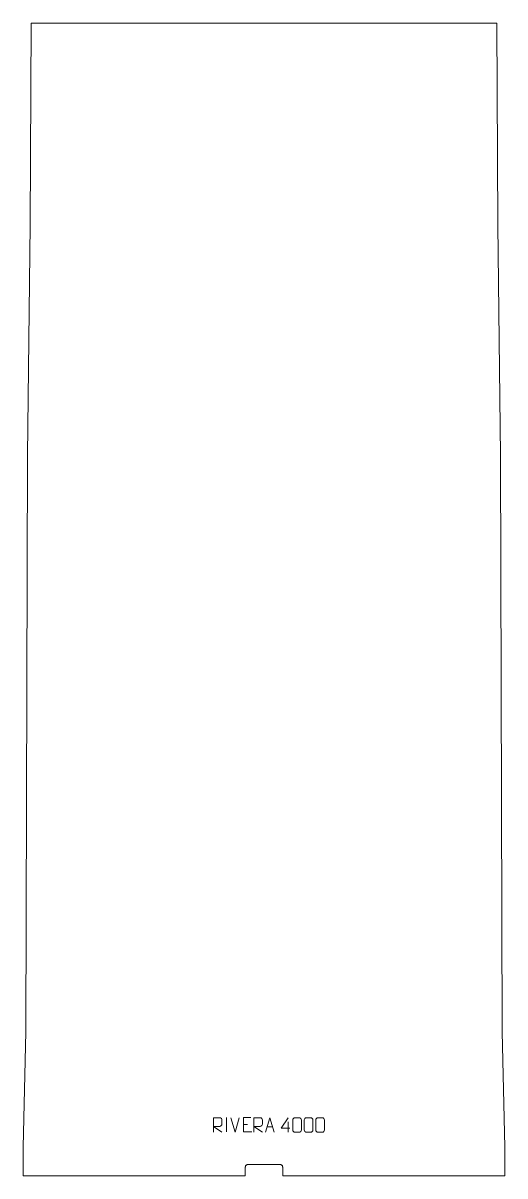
# Model space of a CAD drawing. Header units: millimetres. Extents: x -418 to 418, y -1475 to 525.
import ezdxf

# ---------------------------------------------------------------- set-up
doc = ezdxf.new("R2010")
doc.units = ezdxf.units.MM
doc.header["$MEASUREMENT"] = 0
doc.layers.add('layer 1', color=7, linetype='Continuous')

msp = doc.modelspace()

# ---------------------------------------------------------------- linework, layer by layer
at = {"layer": 'layer 1', "color": 242, "lineweight": 9}
msp.add_open_spline([(403.5417, 524.9998), (403.5417, 524.9998), (405.0002, 174.9994), (405.0002, 174.9994), (405.0002, 174.9994), (405.0002, 174.9994), (410.0003, -225.0001), (410.0003, -225.0001), (410.0003, -225.0001), (410.0003, -225.0001), (412.5002, -1225.0001), (412.5002, -1225.0001), (412.5002, -1225.0001), (412.5002, -1225.0001), (417.5002, -1424.9997), (417.5002, -1424.9997), (417.5002, -1424.9997), (417.5002, -1424.9997), (417.5002, -1474.9995), (417.5002, -1474.9995), (417.5002, -1474.9995), (417.5002, -1474.9995), (32.4999, -1474.9995), (32.4999, -1474.9995), (32.4999, -1474.9995), (32.4999, -1474.9995), (32.4999, -1460.4234), (32.4999, -1460.4234), (32.4999, -1460.4234), (32.4999, -1460.4234), (32.4536, -1459.7157), (32.4536, -1459.7157), (32.4536, -1459.7157), (32.4536, -1459.7157), (32.3155, -1459.0198), (32.3155, -1459.0198), (32.3155, -1459.0198), (32.3155, -1459.0198), (32.0873, -1458.3481), (32.0873, -1458.3481), (32.0873, -1458.3481), (32.0873, -1458.3481), (31.7735, -1457.7118), (31.7735, -1457.7118), (31.7735, -1457.7118), (31.7735, -1457.7118), (31.3797, -1457.1218), (31.3797, -1457.1218), (31.3797, -1457.1218), (31.3797, -1457.1218), (30.9119, -1456.5882), (30.9119, -1456.5882), (30.9119, -1456.5882), (30.9119, -1456.5882), (30.3784, -1456.1207), (30.3784, -1456.1207), (30.3784, -1456.1207), (30.3784, -1456.1207), (29.7884, -1455.7269), (29.7884, -1455.7269), (29.7884, -1455.7269), (29.7884, -1455.7269), (29.1521, -1455.413), (29.1521, -1455.413), (29.1521, -1455.413), (29.1521, -1455.413), (28.4804, -1455.1846), (28.4804, -1455.1846), (28.4804, -1455.1846), (28.4804, -1455.1846), (27.7845, -1455.0465), (27.7845, -1455.0465), (27.7845, -1455.0465), (27.7845, -1455.0465), (27.0768, -1454.9996), (27.0768, -1454.9996), (27.0768, -1454.9996), (27.0768, -1454.9996), (-27.0765, -1454.9996), (-27.0765, -1454.9996), (-27.0765, -1454.9996), (-27.0765, -1454.9996), (-27.7844, -1455.0465), (-27.7844, -1455.0465), (-27.7844, -1455.0465), (-27.7844, -1455.0465), (-28.4803, -1455.1846), (-28.4803, -1455.1846), (-28.4803, -1455.1846), (-28.4803, -1455.1846), (-29.1518, -1455.413), (-29.1518, -1455.413), (-29.1518, -1455.413), (-29.1518, -1455.413), (-29.7881, -1455.7269), (-29.7881, -1455.7269), (-29.7881, -1455.7269), (-29.7881, -1455.7269), (-30.3781, -1456.1207), (-30.3781, -1456.1207), (-30.3781, -1456.1207), (-30.3781, -1456.1207), (-30.9116, -1456.5882), (-30.9116, -1456.5882), (-30.9116, -1456.5882), (-30.9116, -1456.5882), (-31.3794, -1457.1218), (-31.3794, -1457.1218), (-31.3794, -1457.1218), (-31.3794, -1457.1218), (-31.7732, -1457.7118), (-31.7732, -1457.7118), (-31.7732, -1457.7118), (-31.7732, -1457.7118), (-32.087, -1458.3481), (-32.087, -1458.3481), (-32.087, -1458.3481), (-32.087, -1458.3481), (-32.3152, -1459.0198), (-32.3152, -1459.0198), (-32.3152, -1459.0198), (-32.3152, -1459.0198), (-32.4533, -1459.7157), (-32.4533, -1459.7157), (-32.4533, -1459.7157), (-32.4533, -1459.7157), (-32.4996, -1460.4234), (-32.4996, -1460.4234), (-32.4996, -1460.4234), (-32.4996, -1460.4234), (-32.4996, -1474.9995), (-32.4996, -1474.9995), (-32.4996, -1474.9995), (-32.4996, -1474.9995), (-417.5002, -1474.9995), (-417.5002, -1474.9995), (-417.5002, -1474.9995), (-417.5002, -1474.9995), (-417.5002, -1424.9997), (-417.5002, -1424.9997), (-417.5002, -1424.9997), (-417.5002, -1424.9997), (-412.4999, -1225.0001), (-412.4999, -1225.0001), (-412.4999, -1225.0001), (-412.4999, -1225.0001), (-410.0003, -225.0001), (-410.0003, -225.0001), (-410.0003, -225.0001), (-410.0003, -225.0001), (-404.9999, 174.9994), (-404.9999, 174.9994), (-404.9999, 174.9994), (-404.9999, 174.9994), (-403.5414, 524.9998), (-403.5414, 524.9998), (-403.5414, 524.9998), (-403.5414, 524.9998), (403.5417, 524.9998), (403.5417, 524.9998)], degree=3, knots=[0, 0, 0, 0, 0.024390244, 0.024390244, 0.024390244, 0.024390244, 0.048780488, 0.048780488, 0.048780488, 0.048780488, 0.073170732, 0.073170732, 0.073170732, 0.073170732, 0.097560976, 0.097560976, 0.097560976, 0.097560976, 0.12195122, 0.12195122, 0.12195122, 0.12195122, 0.146341463, 0.146341463, 0.146341463, 0.146341463, 0.170731707, 0.170731707, 0.170731707, 0.170731707, 0.195121951, 0.195121951, 0.195121951, 0.195121951, 0.219512195, 0.219512195, 0.219512195, 0.219512195, 0.243902439, 0.243902439, 0.243902439, 0.243902439, 0.268292683, 0.268292683, 0.268292683, 0.268292683, 0.292682927, 0.292682927, 0.292682927, 0.292682927, 0.317073171, 0.317073171, 0.317073171, 0.317073171, 0.341463415, 0.341463415, 0.341463415, 0.341463415, 0.365853659, 0.365853659, 0.365853659, 0.365853659, 0.390243902, 0.390243902, 0.390243902, 0.390243902, 0.414634146, 0.414634146, 0.414634146, 0.414634146, 0.43902439, 0.43902439, 0.43902439, 0.43902439, 0.463414634, 0.463414634, 0.463414634, 0.463414634, 0.487804878, 0.487804878, 0.487804878, 0.487804878, 0.512195122, 0.512195122, 0.512195122, 0.512195122, 0.536585366, 0.536585366, 0.536585366, 0.536585366, 0.56097561, 0.56097561, 0.56097561, 0.56097561, 0.585365854, 0.585365854, 0.585365854, 0.585365854, 0.609756098, 0.609756098, 0.609756098, 0.609756098, 0.634146341, 0.634146341, 0.634146341, 0.634146341, 0.658536585, 0.658536585, 0.658536585, 0.658536585, 0.682926829, 0.682926829, 0.682926829, 0.682926829, 0.707317073, 0.707317073, 0.707317073, 0.707317073, 0.731707317, 0.731707317, 0.731707317, 0.731707317, 0.756097561, 0.756097561, 0.756097561, 0.756097561, 0.780487805, 0.780487805, 0.780487805, 0.780487805, 0.804878049, 0.804878049, 0.804878049, 0.804878049, 0.829268293, 0.829268293, 0.829268293, 0.829268293, 0.853658537, 0.853658537, 0.853658537, 0.853658537, 0.87804878, 0.87804878, 0.87804878, 0.87804878, 0.902439024, 0.902439024, 0.902439024, 0.902439024, 0.926829268, 0.926829268, 0.926829268, 0.926829268, 0.951219512, 0.951219512, 0.951219512, 0.951219512, 1, 1, 1, 1], dxfattribs=at)
at = {"layer": 'layer 1', "color": 250, "lineweight": 9}
for points, knots in [([(-87.5324, -1399.0587), (-87.5324, -1399.0587), (-87.5324, -1374.1052), (-87.5324, -1374.1052), (-87.5324, -1374.1052), (-83.9376, -1374.1052), (-80.3421, -1374.1052), (-76.7469, -1374.1052), (-76.7469, -1374.1052), (-74.4216, -1374.1429), (-72.8643, -1375.6329), (-72.8684, -1377.9993), (-72.8684, -1377.9993), (-72.8688, -1380.0348), (-72.8688, -1383.0942), (-72.8684, -1385.1302), (-72.8684, -1385.1302), (-72.8749, -1387.0057), (-74.6872, -1388.9475), (-76.6967, -1388.9666), (-76.6967, -1388.9666), (-76.6967, -1388.9666), (-87.5324, -1388.9666), (-87.5324, -1388.9666), (-87.5324, -1388.9666), (-87.5324, -1388.9666), (-72.8777, -1399.0587), (-72.8777, -1399.0587)], [0, 0, 0, 0, 0.125, 0.125, 0.125, 0.125, 0.25, 0.25, 0.25, 0.25, 0.375, 0.375, 0.375, 0.375, 0.5, 0.5, 0.5, 0.5, 0.625, 0.625, 0.625, 0.625, 0.75, 0.75, 0.75, 0.75, 1, 1, 1, 1]), ([(-22.9104, -1373.7023), (-22.9104, -1373.7023), (-35.7843, -1373.7023), (-35.7843, -1373.7023), (-35.7843, -1373.7023), (-35.7843, -1373.7023), (-35.7843, -1398.6559), (-35.7843, -1398.6559), (-35.7843, -1398.6559), (-35.7843, -1398.6559), (-20.9185, -1398.6559), (-20.9185, -1398.6559)], [0, 0, 0, 0, 0.25, 0.25, 0.25, 0.25, 0.5, 0.5, 0.5, 0.5, 1, 1, 1, 1]), ([(-17.5324, -1399.0587), (-17.5324, -1399.0587), (-17.5324, -1374.1052), (-17.5324, -1374.1052), (-17.5324, -1374.1052), (-13.9376, -1374.1052), (-10.3421, -1374.1052), (-6.7469, -1374.1052), (-6.7469, -1374.1052), (-4.4216, -1374.1429), (-2.8643, -1375.6329), (-2.8684, -1377.9993), (-2.8684, -1377.9993), (-2.8688, -1380.0348), (-2.8688, -1383.0942), (-2.8684, -1385.1302), (-2.8684, -1385.1302), (-2.8749, -1387.0057), (-4.6872, -1388.9475), (-6.6967, -1388.9666), (-6.6967, -1388.9666), (-6.6967, -1388.9666), (-17.5324, -1388.9666), (-17.5324, -1388.9666), (-17.5324, -1388.9666), (-17.5324, -1388.9666), (-2.8777, -1399.0587), (-2.8777, -1399.0587)], [0, 0, 0, 0, 0.125, 0.125, 0.125, 0.125, 0.25, 0.25, 0.25, 0.25, 0.375, 0.375, 0.375, 0.375, 0.5, 0.5, 0.5, 0.5, 0.625, 0.625, 0.625, 0.625, 0.75, 0.75, 0.75, 0.75, 1, 1, 1, 1]), ([(2.5488, -1399.0368), (2.5488, -1399.0368), (9.9198, -1374.0833), (9.9198, -1374.0833), (9.9198, -1374.0833), (9.9198, -1374.0833), (17.4897, -1399.0368), (17.4897, -1399.0368)], [0, 0, 0, 0, 0.333333333, 0.333333333, 0.333333333, 0.333333333, 1, 1, 1, 1]), ([(44.7249, -1392.168), (44.7249, -1392.168), (29.9032, -1392.168), (29.9032, -1392.168), (29.9032, -1392.168), (29.9032, -1392.168), (41.7808, -1374.0975), (41.7808, -1374.0975)], [0, 0, 0, 0, 0.333333333, 0.333333333, 0.333333333, 0.333333333, 1, 1, 1, 1]), ([(53.7334, -1374.0853), (56.0995, -1374.0853), (58.466, -1374.0853), (60.8325, -1374.0853), (60.8325, -1374.0853), (62.813, -1374.0497), (64.839, -1375.544), (64.8661, -1377.9861), (64.8661, -1377.9861), (64.8657, -1383.7435), (64.8657, -1389.5013), (64.8661, -1395.2595), (64.8661, -1395.2595), (64.724, -1397.5871), (63.0176, -1399.0694), (60.8325, -1399.0802), (60.8325, -1399.0802), (58.4601, -1399.0798), (56.0877, -1399.0798), (53.7157, -1399.0802), (53.7157, -1399.0802), (51.7572, -1399.1858), (49.7508, -1397.2979), (49.7622, -1395.2769), (49.7622, -1395.2769), (49.7626, -1389.4963), (49.7626, -1383.716), (49.7622, -1377.9362), (49.7622, -1377.9362), (49.7665, -1375.7942), (51.5436, -1374.0717), (53.7334, -1374.0853)], [0, 0, 0, 0, 0.111111111, 0.111111111, 0.111111111, 0.111111111, 0.222222222, 0.222222222, 0.222222222, 0.222222222, 0.333333333, 0.333333333, 0.333333333, 0.333333333, 0.444444444, 0.444444444, 0.444444444, 0.444444444, 0.555555556, 0.555555556, 0.555555556, 0.555555556, 0.666666667, 0.666666667, 0.666666667, 0.666666667, 0.777777778, 0.777777778, 0.777777778, 0.777777778, 1, 1, 1, 1]), ([(73.7334, -1374.0853), (76.0995, -1374.0853), (78.466, -1374.0853), (80.8325, -1374.0853), (80.8325, -1374.0853), (82.813, -1374.0497), (84.839, -1375.544), (84.8661, -1377.9861), (84.8661, -1377.9861), (84.8657, -1383.7435), (84.8657, -1389.5013), (84.8661, -1395.2595), (84.8661, -1395.2595), (84.724, -1397.5871), (83.0176, -1399.0694), (80.8325, -1399.0802), (80.8325, -1399.0802), (78.4601, -1399.0798), (76.0877, -1399.0798), (73.7157, -1399.0802), (73.7157, -1399.0802), (71.7572, -1399.1858), (69.7508, -1397.2979), (69.7622, -1395.2769), (69.7622, -1395.2769), (69.7626, -1389.4963), (69.7626, -1383.716), (69.7622, -1377.9362), (69.7622, -1377.9362), (69.7665, -1375.7942), (71.5436, -1374.0717), (73.7334, -1374.0853)], [0, 0, 0, 0, 0.111111111, 0.111111111, 0.111111111, 0.111111111, 0.222222222, 0.222222222, 0.222222222, 0.222222222, 0.333333333, 0.333333333, 0.333333333, 0.333333333, 0.444444444, 0.444444444, 0.444444444, 0.444444444, 0.555555556, 0.555555556, 0.555555556, 0.555555556, 0.666666667, 0.666666667, 0.666666667, 0.666666667, 0.777777778, 0.777777778, 0.777777778, 0.777777778, 1, 1, 1, 1]), ([(93.7334, -1374.0853), (96.0995, -1374.0853), (98.466, -1374.0853), (100.8325, -1374.0853), (100.8325, -1374.0853), (102.813, -1374.0497), (104.839, -1375.544), (104.8661, -1377.9861), (104.8661, -1377.9861), (104.8657, -1383.7435), (104.8657, -1389.5013), (104.8661, -1395.2595), (104.8661, -1395.2595), (104.724, -1397.5871), (103.0176, -1399.0694), (100.8325, -1399.0802), (100.8325, -1399.0802), (98.4601, -1399.0798), (96.0877, -1399.0798), (93.7157, -1399.0802), (93.7157, -1399.0802), (91.7572, -1399.1858), (89.7508, -1397.2979), (89.7622, -1395.2769), (89.7622, -1395.2769), (89.7626, -1389.4963), (89.7626, -1383.716), (89.7622, -1377.9362), (89.7622, -1377.9362), (89.7665, -1375.7942), (91.5436, -1374.0717), (93.7334, -1374.0853)], [0, 0, 0, 0, 0.111111111, 0.111111111, 0.111111111, 0.111111111, 0.222222222, 0.222222222, 0.222222222, 0.222222222, 0.333333333, 0.333333333, 0.333333333, 0.333333333, 0.444444444, 0.444444444, 0.444444444, 0.444444444, 0.555555556, 0.555555556, 0.555555556, 0.555555556, 0.666666667, 0.666666667, 0.666666667, 0.666666667, 0.777777778, 0.777777778, 0.777777778, 0.777777778, 1, 1, 1, 1])]:
    msp.add_open_spline(points, degree=3, knots=knots, dxfattribs=at)
for points in [[(-64.8684, -1373.6431), (-64.8684, -1373.6431), (-64.8684, -1398.6172), (-64.8684, -1398.6172)], [(-50.2003, -1399.0588), (-50.2003, -1399.0588), (-57.5221, -1374.1052), (-57.5221, -1374.1052)], [(-42.8784, -1374.1052), (-42.8784, -1374.1052), (-50.2002, -1399.0588), (-50.2002, -1399.0588)], [(-35.7843, -1385.582), (-35.7843, -1385.582), (-28.6162, -1385.582), (-28.6162, -1385.582)], [(5.2714, -1389.7874), (5.2714, -1389.7874), (14.7671, -1389.7874), (14.7671, -1389.7874)], [(41.7808, -1381.4069), (41.7808, -1381.4069), (41.7808, -1399.0716), (41.7808, -1399.0716)]]:
    msp.add_open_spline(points, degree=3, dxfattribs=at)

doc.saveas('drawing.dxf')
